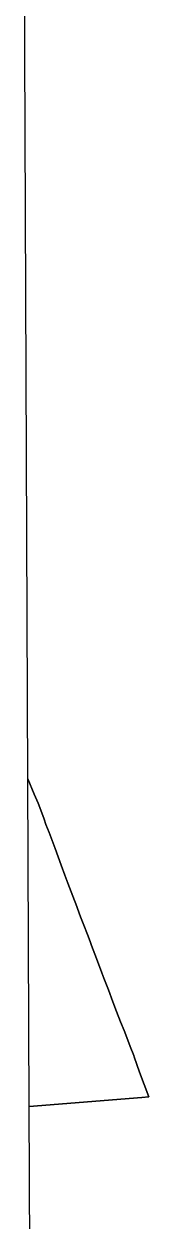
# Model space of a CAD drawing. Header units: inches. Extents: x 1341578 to 1502124, y 557203 to 748561.
# Drawn here: x 1445436 to 1446130, y 581792 to 588468 of the extents above; entities that cross this region are included whole.
import ezdxf

# ---------------------------------------------------------------- set-up
doc = ezdxf.new("R2010")
doc.units = ezdxf.units.IN
doc.header["$MEASUREMENT"] = 0
doc.layers.add('Zipcode', color=7, linetype='Continuous')

msp = doc.modelspace()

# ---------------------------------------------------------------- linework, layer by layer
at = {"layer": 'Zipcode'}
msp.add_lwpolyline([(1445478.3, 579214.3), (1445464.6, 582431), (1446090.7, 582481.9), (1446130.1, 582485.3), (1446077.3, 582622.4), (1446048.1, 582708.2), (1446045.7, 582715.2), (1446026.2, 582766.2), (1446007, 582814.9), (1445991.7, 582854.5), (1445972.2, 582903.9), (1445950.3, 582961.4), (1445929.7, 583014.4), (1445904.5, 583081.5), (1445879.2, 583147), (1445867.6, 583176.7), (1445838.5, 583255.5), (1445810.5, 583328.9), (1445803.3, 583351.5), (1445788.6, 583389.9), (1445768.6, 583442.3), (1445753.7, 583479.1), (1445744.5, 583503.4), (1445728.6, 583545.6), (1445706.6, 583604.5), (1445679.6, 583676), (1445662.6, 583721.7), (1445642, 583777.2), (1445625.7, 583823.1), (1445608.1, 583870.2), (1445591.2, 583914.4), (1445574.8, 583958), (1445557.7, 584004.3), (1445547.1, 584032.5), (1445528.1, 584083.9), (1445514.2, 584121.7), (1445492.8, 584172.9), (1445456.7, 584258.7), (1445435.6, 589218.3)], dxfattribs=at)
msp.add_lwpolyline([(1446090.7, 582481.9), (1445464.6, 582431), (1445456.7, 584258.7), (1445492.8, 584172.9), (1445514.2, 584121.7), (1445528.1, 584083.9), (1445547.1, 584032.5), (1445557.7, 584004.3), (1445574.8, 583958), (1445591.2, 583914.4), (1445608.1, 583870.2), (1445625.7, 583823.1), (1445642, 583777.2), (1445662.6, 583721.7), (1445679.6, 583676), (1445706.6, 583604.5), (1445728.6, 583545.6), (1445744.5, 583503.4), (1445753.7, 583479.1), (1445768.6, 583442.3), (1445788.6, 583389.9), (1445803.3, 583351.5), (1445810.5, 583328.9), (1445838.5, 583255.5), (1445867.6, 583176.7), (1445879.2, 583147), (1445904.5, 583081.5), (1445929.7, 583014.4), (1445950.3, 582961.4), (1445972.2, 582903.9), (1445991.7, 582854.5), (1446007, 582814.9), (1446026.2, 582766.2), (1446045.7, 582715.2), (1446048.1, 582708.2), (1446077.3, 582622.4), (1446130.1, 582485.3)], close=True, dxfattribs=at)

doc.saveas('drawing.dxf')
